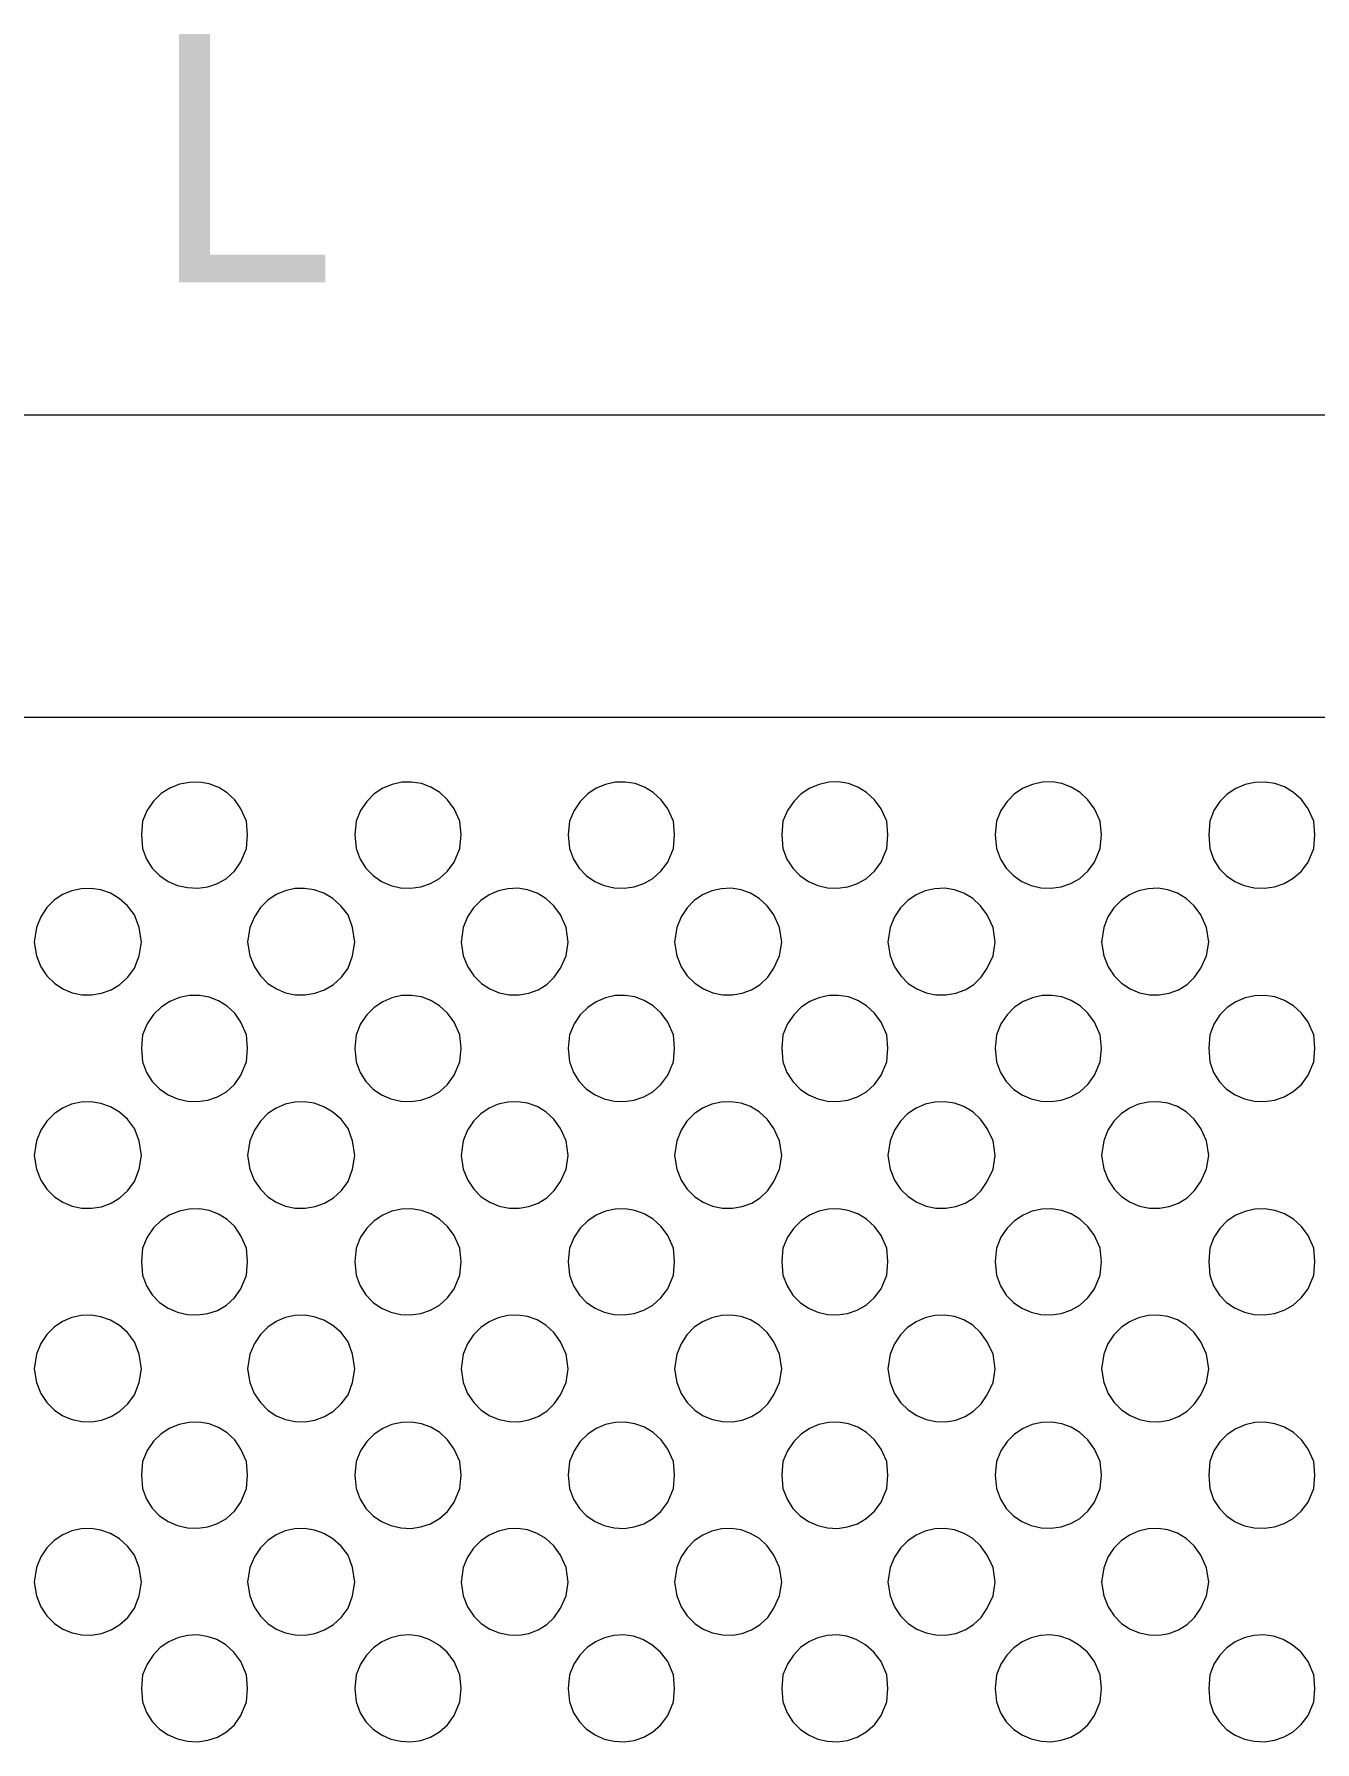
# Model space of a CAD drawing. Extents: x 0 to 243, y -13 to 276.
# Drawn here: x 154.65 to 184.38, y 236.25 to 275.91 of the extents above; entities that cross this region are included whole.
import ezdxf

# ---------------------------------------------------------------- set-up
doc = ezdxf.new("R2010")
doc.units = 0
doc.layers.add('GEOMETRY', color=7, linetype='Continuous')
doc.layers.add('TEXT', color=7, linetype='Continuous')

msp = doc.modelspace()

# ---------------------------------------------------------------- linework, layer by layer
at = {"layer": 'GEOMETRY', "lineweight": 13}
for points in [[(88.77, 267.067), (238.379, 267.067)], [(238.38, 110.427), (238.38, 260.038), (88.77, 260.038)]]:
    msp.add_lwpolyline(points, dxfattribs=at)
for points in [[(159.602, 257.313), (159.577, 257.628), (159.446, 257.916), (159.306, 258.125), (159.132, 258.291), (158.933, 258.415), (158.714, 258.497), (158.485, 258.536), (158.251, 258.533), (158.02, 258.488), (157.799, 258.4), (157.596, 258.271), (157.418, 258.098), (157.271, 257.884), (157.164, 257.628), (157.138, 257.313), (157.164, 256.999), (157.255, 256.751), (157.389, 256.541), (157.559, 256.368), (157.757, 256.234), (157.975, 256.141), (158.207, 256.088), (158.444, 256.076), (158.679, 256.108), (158.904, 256.184), (159.112, 256.304), (159.295, 256.471), (159.446, 256.684), (159.577, 256.999), (159.602, 257.313)], [(164.558, 257.312), (164.532, 257.628), (164.4, 257.916), (164.245, 258.13), (164.063, 258.299), (163.858, 258.424), (163.639, 258.504), (163.411, 258.54), (163.182, 258.534), (162.956, 258.486), (162.741, 258.395), (162.544, 258.264), (162.37, 258.091), (162.227, 257.879), (162.12, 257.628), (162.093, 257.312), (162.12, 257), (162.213, 256.751), (162.347, 256.54), (162.515, 256.367), (162.711, 256.233), (162.926, 256.139), (163.155, 256.086), (163.389, 256.075), (163.622, 256.107), (163.847, 256.183), (164.056, 256.304), (164.243, 256.47), (164.4, 256.683), (164.532, 257), (164.558, 257.312)], [(169.512, 257.312), (169.486, 257.628), (169.355, 257.916), (169.201, 258.13), (169.019, 258.299), (168.815, 258.423), (168.596, 258.503), (168.368, 258.54), (168.138, 258.534), (167.912, 258.486), (167.697, 258.396), (167.499, 258.264), (167.325, 258.092), (167.181, 257.88), (167.074, 257.628), (167.047, 257.312), (167.074, 256.999), (167.168, 256.75), (167.302, 256.539), (167.471, 256.366), (167.666, 256.233), (167.882, 256.139), (168.111, 256.086), (168.345, 256.076), (168.578, 256.108), (168.803, 256.183), (169.012, 256.304), (169.198, 256.47), (169.355, 256.683), (169.486, 256.999), (169.512, 257.312)], [(174.467, 257.312), (174.441, 257.628), (174.309, 257.916), (174.155, 258.13), (173.973, 258.299), (173.769, 258.423), (173.55, 258.504), (173.323, 258.541), (173.093, 258.535), (172.867, 258.486), (172.652, 258.396), (172.454, 258.264), (172.28, 258.092), (172.137, 257.88), (172.029, 257.628), (172.003, 257.312), (172.029, 256.999), (172.123, 256.75), (172.257, 256.539), (172.425, 256.367), (172.621, 256.233), (172.837, 256.139), (173.065, 256.087), (173.3, 256.076), (173.533, 256.108), (173.757, 256.184), (173.966, 256.304), (174.153, 256.47), (174.309, 256.683), (174.441, 256.999), (174.467, 257.312)], [(179.422, 257.312), (179.397, 257.628), (179.265, 257.916), (179.11, 258.13), (178.927, 258.299), (178.723, 258.424), (178.504, 258.504), (178.276, 258.541), (178.046, 258.535), (177.821, 258.486), (177.606, 258.396), (177.408, 258.264), (177.235, 258.092), (177.091, 257.88), (176.984, 257.628), (176.958, 257.312), (176.984, 256.999), (177.077, 256.75), (177.211, 256.539), (177.38, 256.367), (177.575, 256.233), (177.791, 256.139), (178.019, 256.087), (178.254, 256.076), (178.487, 256.108), (178.711, 256.184), (178.921, 256.304), (179.107, 256.47), (179.265, 256.683), (179.397, 256.999), (179.422, 257.312)], [(184.377, 257.313), (184.351, 257.628), (184.22, 257.916), (184.066, 258.132), (183.882, 258.301), (183.675, 258.425), (183.452, 258.504), (183.22, 258.54), (182.986, 258.532), (182.757, 258.482), (182.541, 258.39), (182.343, 258.258), (182.172, 258.087), (182.035, 257.876), (181.938, 257.628), (181.913, 257.313), (181.938, 256.999), (182.027, 256.748), (182.159, 256.536), (182.327, 256.363), (182.523, 256.23), (182.74, 256.137), (182.97, 256.086), (183.206, 256.076), (183.441, 256.109), (183.667, 256.186), (183.877, 256.306), (184.064, 256.472), (184.22, 256.683), (184.351, 256.999), (184.377, 257.313)], [(157.138, 254.823), (157.086, 255.164), (156.981, 255.453), (156.815, 255.666), (156.625, 255.833), (156.417, 255.956), (156.196, 256.035), (155.969, 256.071), (155.741, 256.064), (155.519, 256.016), (155.309, 255.926), (155.116, 255.795), (154.946, 255.624), (154.806, 255.414), (154.7, 255.164), (154.648, 254.823), (154.7, 254.507), (154.805, 254.253), (154.946, 254.039), (155.118, 253.867), (155.315, 253.736), (155.529, 253.647), (155.754, 253.601), (155.985, 253.597), (156.213, 253.635), (156.434, 253.716), (156.639, 253.841), (156.824, 254.008), (156.981, 254.219), (157.086, 254.507), (157.138, 254.823)], [(162.093, 254.824), (162.04, 255.164), (161.936, 255.453), (161.77, 255.666), (161.58, 255.833), (161.371, 255.956), (161.15, 256.035), (160.923, 256.071), (160.696, 256.065), (160.474, 256.017), (160.264, 255.927), (160.071, 255.796), (159.901, 255.625), (159.761, 255.414), (159.655, 255.164), (159.602, 254.824), (159.655, 254.507), (159.76, 254.252), (159.901, 254.039), (160.073, 253.866), (160.27, 253.736), (160.484, 253.647), (160.709, 253.601), (160.939, 253.597), (161.167, 253.636), (161.388, 253.717), (161.594, 253.842), (161.779, 254.009), (161.936, 254.22), (162.04, 254.507), (162.093, 254.824)], [(167.047, 254.824), (166.995, 255.164), (166.864, 255.453), (166.709, 255.669), (166.526, 255.838), (166.322, 255.961), (166.103, 256.039), (165.876, 256.073), (165.647, 256.063), (165.424, 256.012), (165.211, 255.921), (165.017, 255.789), (164.848, 255.618), (164.71, 255.41), (164.609, 255.164), (164.558, 254.824), (164.609, 254.507), (164.712, 254.252), (164.855, 254.038), (165.029, 253.865), (165.228, 253.735), (165.445, 253.646), (165.673, 253.6), (165.905, 253.596), (166.132, 253.635), (166.349, 253.717), (166.548, 253.841), (166.723, 254.009), (166.864, 254.22), (166.995, 254.507), (167.047, 254.824)], [(172.003, 254.824), (171.951, 255.164), (171.82, 255.453), (171.664, 255.669), (171.481, 255.838), (171.276, 255.961), (171.057, 256.039), (170.83, 256.073), (170.602, 256.064), (170.378, 256.013), (170.166, 255.921), (169.972, 255.789), (169.803, 255.618), (169.665, 255.41), (169.565, 255.164), (169.513, 254.824), (169.565, 254.507), (169.667, 254.253), (169.809, 254.039), (169.983, 253.867), (170.182, 253.736), (170.399, 253.647), (170.626, 253.601), (170.858, 253.597), (171.086, 253.635), (171.303, 253.717), (171.502, 253.841), (171.677, 254.009), (171.82, 254.22), (171.951, 254.507), (172.003, 254.824)], [(176.958, 254.822), (176.906, 255.164), (176.774, 255.453), (176.619, 255.669), (176.436, 255.838), (176.232, 255.961), (176.013, 256.039), (175.785, 256.073), (175.556, 256.063), (175.332, 256.012), (175.12, 255.921), (174.926, 255.789), (174.757, 255.618), (174.619, 255.41), (174.52, 255.164), (174.468, 254.822), (174.52, 254.507), (174.621, 254.252), (174.763, 254.039), (174.937, 253.866), (175.136, 253.736), (175.353, 253.647), (175.581, 253.6), (175.813, 253.596), (176.041, 253.635), (176.258, 253.716), (176.458, 253.84), (176.632, 254.008), (176.774, 254.219), (176.906, 254.507), (176.958, 254.822)], [(181.913, 254.822), (181.86, 255.164), (181.728, 255.453), (181.573, 255.669), (181.39, 255.838), (181.186, 255.961), (180.967, 256.039), (180.74, 256.073), (180.511, 256.064), (180.287, 256.013), (180.075, 255.921), (179.881, 255.789), (179.712, 255.618), (179.575, 255.41), (179.475, 255.164), (179.422, 254.822), (179.475, 254.507), (179.577, 254.253), (179.718, 254.039), (179.892, 253.867), (180.091, 253.736), (180.308, 253.647), (180.536, 253.601), (180.767, 253.597), (180.995, 253.635), (181.213, 253.717), (181.412, 253.841), (181.586, 254.009), (181.728, 254.22), (181.86, 254.507), (181.913, 254.822)], [(159.602, 252.36), (159.577, 252.673), (159.446, 252.961), (159.305, 253.171), (159.131, 253.339), (158.931, 253.463), (158.713, 253.545), (158.483, 253.584), (158.25, 253.581), (158.02, 253.535), (157.8, 253.447), (157.597, 253.316), (157.419, 253.144), (157.272, 252.929), (157.164, 252.673), (157.138, 252.36), (157.164, 252.045), (157.255, 251.797), (157.389, 251.586), (157.559, 251.413), (157.757, 251.279), (157.976, 251.185), (158.208, 251.132), (158.445, 251.121), (158.68, 251.153), (158.905, 251.229), (159.113, 251.349), (159.296, 251.516), (159.446, 251.731), (159.577, 252.045), (159.602, 252.36)], [(164.558, 252.359), (164.532, 252.673), (164.4, 252.963), (164.244, 253.177), (164.06, 253.346), (163.855, 253.47), (163.636, 253.55), (163.408, 253.586), (163.179, 253.58), (162.954, 253.531), (162.739, 253.44), (162.543, 253.308), (162.37, 253.136), (162.227, 252.924), (162.12, 252.673), (162.093, 252.359), (162.12, 252.045), (162.215, 251.796), (162.35, 251.585), (162.519, 251.411), (162.714, 251.277), (162.928, 251.183), (163.156, 251.13), (163.389, 251.12), (163.621, 251.152), (163.845, 251.228), (164.054, 251.349), (164.242, 251.516), (164.4, 251.73), (164.532, 252.045), (164.558, 252.359)], [(169.512, 252.359), (169.486, 252.673), (169.355, 252.963), (169.2, 253.177), (169.016, 253.346), (168.812, 253.47), (168.592, 253.55), (168.364, 253.587), (168.135, 253.58), (167.909, 253.531), (167.695, 253.44), (167.498, 253.308), (167.324, 253.136), (167.181, 252.924), (167.074, 252.673), (167.047, 252.359), (167.074, 252.045), (167.168, 251.796), (167.303, 251.585), (167.472, 251.411), (167.668, 251.277), (167.883, 251.183), (168.111, 251.13), (168.345, 251.12), (168.578, 251.152), (168.802, 251.228), (169.011, 251.349), (169.198, 251.516), (169.355, 251.73), (169.486, 252.045), (169.512, 252.359)], [(174.467, 252.359), (174.441, 252.673), (174.309, 252.961), (174.155, 253.176), (173.972, 253.345), (173.768, 253.47), (173.549, 253.55), (173.322, 253.587), (173.092, 253.581), (172.866, 253.532), (172.652, 253.441), (172.454, 253.31), (172.28, 253.137), (172.137, 252.925), (172.029, 252.673), (172.003, 252.359), (172.029, 252.045), (172.123, 251.796), (172.258, 251.584), (172.427, 251.411), (172.622, 251.277), (172.838, 251.183), (173.066, 251.131), (173.3, 251.12), (173.533, 251.152), (173.757, 251.229), (173.966, 251.35), (174.153, 251.516), (174.309, 251.73), (174.441, 252.045), (174.467, 252.359)], [(179.422, 252.36), (179.397, 252.673), (179.265, 252.961), (179.109, 253.175), (178.926, 253.345), (178.722, 253.469), (178.503, 253.55), (178.275, 253.586), (178.046, 253.58), (177.82, 253.531), (177.606, 253.441), (177.408, 253.309), (177.235, 253.137), (177.091, 252.924), (176.984, 252.673), (176.958, 252.36), (176.984, 252.045), (177.078, 251.796), (177.213, 251.584), (177.381, 251.411), (177.577, 251.277), (177.792, 251.183), (178.021, 251.13), (178.255, 251.12), (178.487, 251.152), (178.712, 251.228), (178.921, 251.349), (179.107, 251.516), (179.265, 251.73), (179.397, 252.045), (179.422, 252.36)], [(184.377, 252.36), (184.351, 252.673), (184.22, 252.961), (184.066, 253.177), (183.882, 253.347), (183.675, 253.471), (183.452, 253.55), (183.22, 253.585), (182.986, 253.577), (182.757, 253.527), (182.541, 253.436), (182.344, 253.304), (182.173, 253.132), (182.035, 252.921), (181.938, 252.673), (181.913, 252.36), (181.938, 252.045), (182.028, 251.794), (182.16, 251.581), (182.328, 251.408), (182.524, 251.275), (182.741, 251.182), (182.971, 251.13), (183.207, 251.121), (183.442, 251.154), (183.667, 251.231), (183.877, 251.352), (184.064, 251.518), (184.22, 251.731), (184.351, 252.045), (184.377, 252.36)], [(157.138, 249.869), (157.086, 250.208), (156.981, 250.498), (156.816, 250.71), (156.626, 250.878), (156.418, 251), (156.196, 251.079), (155.969, 251.115), (155.741, 251.108), (155.518, 251.06), (155.307, 250.97), (155.114, 250.839), (154.944, 250.668), (154.805, 250.458), (154.7, 250.208), (154.648, 249.869), (154.7, 249.554), (154.804, 249.299), (154.945, 249.085), (155.117, 248.912), (155.314, 248.781), (155.528, 248.693), (155.754, 248.646), (155.984, 248.642), (156.213, 248.68), (156.434, 248.762), (156.64, 248.886), (156.824, 249.054), (156.981, 249.265), (157.086, 249.554), (157.138, 249.869)], [(162.093, 249.869), (162.04, 250.208), (161.936, 250.498), (161.771, 250.711), (161.58, 250.878), (161.372, 251.001), (161.151, 251.08), (160.924, 251.116), (160.696, 251.109), (160.474, 251.061), (160.263, 250.971), (160.07, 250.84), (159.9, 250.669), (159.76, 250.458), (159.655, 250.208), (159.602, 249.869), (159.655, 249.554), (159.759, 249.299), (159.9, 249.085), (160.072, 248.912), (160.269, 248.782), (160.483, 248.693), (160.709, 248.646), (160.939, 248.642), (161.168, 248.681), (161.388, 248.762), (161.594, 248.887), (161.779, 249.054), (161.936, 249.265), (162.04, 249.554), (162.093, 249.869)], [(167.047, 249.869), (166.995, 250.208), (166.864, 250.498), (166.71, 250.714), (166.527, 250.883), (166.322, 251.005), (166.103, 251.083), (165.876, 251.117), (165.647, 251.108), (165.423, 251.057), (165.21, 250.965), (165.016, 250.833), (164.847, 250.662), (164.709, 250.454), (164.609, 250.208), (164.558, 249.869), (164.609, 249.554), (164.712, 249.298), (164.853, 249.084), (165.027, 248.912), (165.227, 248.781), (165.445, 248.693), (165.673, 248.646), (165.905, 248.643), (166.133, 248.681), (166.35, 248.763), (166.549, 248.887), (166.723, 249.055), (166.864, 249.265), (166.995, 249.554), (167.047, 249.869)], [(172.003, 249.869), (171.951, 250.208), (171.82, 250.498), (171.664, 250.714), (171.481, 250.883), (171.277, 251.006), (171.057, 251.083), (170.83, 251.117), (170.601, 251.108), (170.378, 251.057), (170.165, 250.965), (169.971, 250.833), (169.802, 250.663), (169.664, 250.454), (169.565, 250.208), (169.513, 249.869), (169.565, 249.554), (169.666, 249.299), (169.808, 249.085), (169.981, 248.912), (170.181, 248.781), (170.398, 248.693), (170.626, 248.646), (170.858, 248.642), (171.087, 248.681), (171.304, 248.762), (171.504, 248.887), (171.678, 249.054), (171.82, 249.265), (171.951, 249.554), (172.003, 249.869)], [(176.958, 249.869), (176.906, 250.208), (176.774, 250.498), (176.619, 250.714), (176.436, 250.883), (176.232, 251.005), (176.012, 251.083), (175.785, 251.117), (175.556, 251.108), (175.331, 251.057), (175.119, 250.965), (174.925, 250.833), (174.756, 250.662), (174.619, 250.454), (174.52, 250.208), (174.468, 249.869), (174.52, 249.554), (174.62, 249.299), (174.761, 249.085), (174.935, 248.913), (175.135, 248.782), (175.352, 248.693), (175.581, 248.647), (175.813, 248.643), (176.042, 248.681), (176.259, 248.763), (176.459, 248.887), (176.633, 249.054), (176.774, 249.265), (176.906, 249.554), (176.958, 249.869)], [(181.913, 249.869), (181.86, 250.208), (181.728, 250.498), (181.573, 250.714), (181.39, 250.883), (181.186, 251.006), (180.967, 251.084), (180.739, 251.118), (180.511, 251.109), (180.287, 251.058), (180.074, 250.966), (179.881, 250.834), (179.712, 250.663), (179.574, 250.454), (179.475, 250.208), (179.422, 249.869), (179.475, 249.555), (179.576, 249.3), (179.717, 249.085), (179.891, 248.913), (180.09, 248.782), (180.307, 248.693), (180.536, 248.647), (180.768, 248.642), (180.996, 248.681), (181.214, 248.762), (181.413, 248.887), (181.587, 249.054), (181.728, 249.265), (181.86, 249.555), (181.913, 249.869)], [(159.602, 247.404), (159.577, 247.718), (159.446, 248.005), (159.305, 248.216), (159.131, 248.383), (158.931, 248.507), (158.713, 248.589), (158.484, 248.628), (158.25, 248.625), (158.02, 248.579), (157.799, 248.492), (157.597, 248.361), (157.418, 248.189), (157.272, 247.975), (157.164, 247.718), (157.138, 247.404), (157.164, 247.089), (157.255, 246.842), (157.389, 246.631), (157.559, 246.458), (157.757, 246.324), (157.976, 246.23), (158.208, 246.177), (158.445, 246.166), (158.68, 246.198), (158.905, 246.273), (159.113, 246.394), (159.296, 246.561), (159.446, 246.775), (159.577, 247.089), (159.602, 247.404)], [(164.558, 247.404), (164.532, 247.718), (164.4, 248.008), (164.244, 248.222), (164.061, 248.391), (163.856, 248.515), (163.637, 248.595), (163.409, 248.631), (163.179, 248.624), (162.954, 248.575), (162.739, 248.484), (162.542, 248.353), (162.369, 248.18), (162.227, 247.969), (162.12, 247.718), (162.093, 247.404), (162.12, 247.09), (162.215, 246.841), (162.35, 246.63), (162.518, 246.457), (162.713, 246.323), (162.928, 246.229), (163.156, 246.176), (163.389, 246.166), (163.621, 246.198), (163.846, 246.274), (164.055, 246.395), (164.242, 246.561), (164.4, 246.775), (164.532, 247.09), (164.558, 247.404)], [(169.512, 247.404), (169.486, 247.718), (169.355, 248.008), (169.2, 248.222), (169.017, 248.39), (168.812, 248.515), (168.592, 248.594), (168.365, 248.631), (168.135, 248.624), (167.909, 248.575), (167.695, 248.485), (167.497, 248.353), (167.324, 248.181), (167.181, 247.969), (167.074, 247.718), (167.047, 247.404), (167.074, 247.09), (167.169, 246.841), (167.304, 246.629), (167.473, 246.456), (167.668, 246.323), (167.883, 246.229), (168.111, 246.176), (168.344, 246.166), (168.576, 246.198), (168.8, 246.274), (169.01, 246.395), (169.197, 246.562), (169.355, 246.775), (169.486, 247.09), (169.512, 247.404)], [(174.467, 247.404), (174.441, 247.717), (174.309, 248.007), (174.154, 248.222), (173.971, 248.39), (173.767, 248.514), (173.547, 248.594), (173.319, 248.631), (173.09, 248.624), (172.864, 248.575), (172.65, 248.485), (172.453, 248.353), (172.279, 248.181), (172.136, 247.969), (172.029, 247.717), (172.003, 247.404), (172.029, 247.089), (172.124, 246.841), (172.259, 246.629), (172.428, 246.456), (172.623, 246.322), (172.838, 246.229), (173.066, 246.176), (173.299, 246.166), (173.531, 246.198), (173.755, 246.274), (173.964, 246.395), (174.151, 246.562), (174.309, 246.774), (174.441, 247.089), (174.467, 247.404)], [(179.422, 247.404), (179.397, 247.717), (179.265, 248.007), (179.109, 248.222), (178.925, 248.391), (178.72, 248.515), (178.501, 248.595), (178.273, 248.631), (178.043, 248.624), (177.818, 248.576), (177.604, 248.485), (177.407, 248.353), (177.233, 248.181), (177.09, 247.969), (176.984, 247.717), (176.958, 247.404), (176.984, 247.089), (177.079, 246.841), (177.214, 246.629), (177.383, 246.456), (177.578, 246.323), (177.793, 246.229), (178.02, 246.176), (178.253, 246.166), (178.485, 246.198), (178.709, 246.275), (178.919, 246.396), (179.106, 246.562), (179.265, 246.775), (179.397, 247.089), (179.422, 247.404)], [(184.377, 247.404), (184.351, 247.717), (184.22, 248.007), (184.066, 248.223), (183.882, 248.392), (183.675, 248.515), (183.451, 248.594), (183.219, 248.629), (182.985, 248.621), (182.756, 248.571), (182.539, 248.48), (182.342, 248.348), (182.171, 248.176), (182.034, 247.966), (181.938, 247.717), (181.913, 247.404), (181.938, 247.089), (182.028, 246.839), (182.161, 246.626), (182.329, 246.453), (182.525, 246.32), (182.741, 246.227), (182.971, 246.175), (183.207, 246.166), (183.441, 246.199), (183.667, 246.276), (183.876, 246.397), (184.063, 246.564), (184.22, 246.775), (184.351, 247.089), (184.377, 247.404)], [(157.138, 244.914), (157.086, 245.253), (156.981, 245.542), (156.816, 245.755), (156.626, 245.922), (156.418, 246.045), (156.197, 246.125), (155.969, 246.161), (155.742, 246.154), (155.519, 246.106), (155.308, 246.016), (155.115, 245.885), (154.945, 245.714), (154.805, 245.503), (154.7, 245.253), (154.648, 244.914), (154.7, 244.599), (154.804, 244.344), (154.945, 244.131), (155.117, 243.958), (155.313, 243.827), (155.527, 243.738), (155.752, 243.692), (155.983, 243.687), (156.211, 243.725), (156.432, 243.807), (156.638, 243.931), (156.824, 244.099), (156.981, 244.31), (157.086, 244.599), (157.138, 244.914)], [(162.093, 244.914), (162.04, 245.253), (161.936, 245.542), (161.771, 245.755), (161.581, 245.922), (161.372, 246.045), (161.151, 246.124), (160.924, 246.161), (160.696, 246.154), (160.474, 246.106), (160.263, 246.016), (160.07, 245.885), (159.9, 245.714), (159.76, 245.503), (159.655, 245.253), (159.602, 244.914), (159.655, 244.599), (159.759, 244.344), (159.9, 244.13), (160.072, 243.958), (160.268, 243.827), (160.482, 243.738), (160.707, 243.692), (160.938, 243.687), (161.166, 243.726), (161.387, 243.807), (161.593, 243.931), (161.778, 244.099), (161.936, 244.31), (162.04, 244.599), (162.093, 244.914)], [(167.047, 244.914), (166.995, 245.253), (166.864, 245.542), (166.71, 245.758), (166.527, 245.927), (166.323, 246.05), (166.104, 246.128), (165.876, 246.162), (165.647, 246.153), (165.423, 246.102), (165.211, 246.01), (165.017, 245.878), (164.847, 245.707), (164.709, 245.499), (164.609, 245.253), (164.558, 244.914), (164.609, 244.599), (164.711, 244.344), (164.853, 244.13), (165.027, 243.958), (165.226, 243.827), (165.443, 243.738), (165.671, 243.692), (165.903, 243.688), (166.131, 243.727), (166.349, 243.808), (166.548, 243.932), (166.722, 244.1), (166.864, 244.31), (166.995, 244.599), (167.047, 244.914)], [(172.003, 244.914), (171.951, 245.253), (171.82, 245.542), (171.664, 245.758), (171.481, 245.927), (171.277, 246.05), (171.058, 246.128), (170.831, 246.162), (170.602, 246.153), (170.378, 246.102), (170.166, 246.01), (169.972, 245.879), (169.802, 245.708), (169.665, 245.499), (169.565, 245.253), (169.513, 244.914), (169.565, 244.599), (169.666, 244.344), (169.807, 244.131), (169.981, 243.958), (170.18, 243.827), (170.397, 243.739), (170.625, 243.692), (170.857, 243.688), (171.085, 243.726), (171.303, 243.807), (171.502, 243.932), (171.677, 244.099), (171.82, 244.31), (171.951, 244.599), (172.003, 244.914)], [(176.958, 244.914), (176.906, 245.253), (176.774, 245.542), (176.619, 245.758), (176.437, 245.927), (176.232, 246.05), (176.013, 246.128), (175.786, 246.162), (175.556, 246.153), (175.332, 246.102), (175.12, 246.01), (174.925, 245.878), (174.756, 245.707), (174.619, 245.499), (174.52, 245.253), (174.468, 244.914), (174.52, 244.6), (174.621, 244.345), (174.761, 244.131), (174.935, 243.959), (175.134, 243.828), (175.351, 243.739), (175.58, 243.692), (175.812, 243.688), (176.04, 243.726), (176.258, 243.807), (176.457, 243.932), (176.632, 244.099), (176.774, 244.31), (176.906, 244.6), (176.958, 244.914)], [(181.913, 244.914), (181.86, 245.253), (181.728, 245.542), (181.573, 245.758), (181.391, 245.927), (181.187, 246.05), (180.967, 246.128), (180.74, 246.162), (180.511, 246.153), (180.287, 246.102), (180.074, 246.01), (179.88, 245.878), (179.711, 245.708), (179.574, 245.499), (179.475, 245.253), (179.422, 244.914), (179.475, 244.6), (179.576, 244.345), (179.716, 244.131), (179.89, 243.959), (180.089, 243.828), (180.306, 243.739), (180.534, 243.692), (180.766, 243.688), (180.994, 243.726), (181.212, 243.807), (181.412, 243.932), (181.586, 244.099), (181.728, 244.31), (181.86, 244.6), (181.913, 244.914)], [(159.602, 242.449), (159.577, 242.763), (159.446, 243.053), (159.304, 243.263), (159.129, 243.43), (158.929, 243.554), (158.711, 243.635), (158.481, 243.674), (158.248, 243.67), (158.018, 243.624), (157.798, 243.536), (157.595, 243.405), (157.417, 243.233), (157.271, 243.019), (157.164, 242.763), (157.138, 242.449), (157.164, 242.135), (157.255, 241.888), (157.389, 241.678), (157.558, 241.505), (157.756, 241.371), (157.975, 241.277), (158.207, 241.224), (158.444, 241.213), (158.679, 241.244), (158.905, 241.32), (159.113, 241.44), (159.296, 241.607), (159.446, 241.82), (159.577, 242.135), (159.602, 242.449)], [(164.558, 242.448), (164.532, 242.762), (164.4, 243.052), (164.245, 243.267), (164.062, 243.436), (163.857, 243.56), (163.638, 243.64), (163.41, 243.676), (163.18, 243.669), (162.954, 243.621), (162.74, 243.53), (162.542, 243.398), (162.369, 243.226), (162.226, 243.014), (162.12, 242.762), (162.093, 242.448), (162.12, 242.134), (162.214, 241.886), (162.349, 241.675), (162.518, 241.502), (162.713, 241.368), (162.928, 241.274), (163.156, 241.221), (163.389, 241.211), (163.622, 241.243), (163.846, 241.319), (164.055, 241.44), (164.242, 241.606), (164.4, 241.819), (164.532, 242.134), (164.558, 242.448)], [(169.512, 242.449), (169.486, 242.762), (169.355, 243.052), (169.201, 243.266), (169.018, 243.435), (168.814, 243.559), (168.594, 243.639), (168.366, 243.676), (168.136, 243.669), (167.91, 243.621), (167.695, 243.53), (167.498, 243.399), (167.324, 243.226), (167.181, 243.014), (167.074, 242.762), (167.047, 242.449), (167.074, 242.134), (167.169, 241.886), (167.304, 241.675), (167.473, 241.502), (167.668, 241.368), (167.883, 241.274), (168.111, 241.221), (168.345, 241.211), (168.578, 241.243), (168.802, 241.319), (169.011, 241.44), (169.198, 241.606), (169.355, 241.819), (169.486, 242.134), (169.512, 242.449)], [(174.467, 242.449), (174.441, 242.762), (174.309, 243.052), (174.155, 243.266), (173.972, 243.435), (173.768, 243.559), (173.549, 243.639), (173.321, 243.676), (173.091, 243.669), (172.865, 243.621), (172.65, 243.53), (172.453, 243.399), (172.279, 243.226), (172.136, 243.014), (172.029, 242.762), (172.003, 242.449), (172.029, 242.134), (172.124, 241.886), (172.259, 241.675), (172.428, 241.502), (172.623, 241.368), (172.838, 241.274), (173.066, 241.221), (173.3, 241.211), (173.532, 241.243), (173.757, 241.319), (173.965, 241.44), (174.152, 241.607), (174.309, 241.82), (174.441, 242.134), (174.467, 242.449)], [(179.422, 242.449), (179.397, 242.762), (179.265, 243.052), (179.109, 243.267), (178.925, 243.436), (178.72, 243.56), (178.501, 243.64), (178.273, 243.676), (178.043, 243.669), (177.818, 243.621), (177.604, 243.53), (177.407, 243.398), (177.233, 243.226), (177.09, 243.014), (176.984, 242.762), (176.958, 242.449), (176.984, 242.134), (177.078, 241.886), (177.213, 241.675), (177.382, 241.502), (177.578, 241.368), (177.793, 241.275), (178.021, 241.222), (178.254, 241.212), (178.487, 241.244), (178.711, 241.32), (178.92, 241.441), (179.107, 241.607), (179.265, 241.82), (179.397, 242.134), (179.422, 242.449)], [(184.377, 242.449), (184.351, 242.762), (184.22, 243.052), (184.066, 243.268), (183.882, 243.437), (183.675, 243.56), (183.451, 243.639), (183.219, 243.674), (182.985, 243.666), (182.756, 243.616), (182.539, 243.525), (182.342, 243.393), (182.171, 243.221), (182.034, 243.011), (181.938, 242.762), (181.913, 242.449), (181.938, 242.134), (182.028, 241.884), (182.161, 241.672), (182.329, 241.499), (182.525, 241.365), (182.741, 241.273), (182.971, 241.221), (183.207, 241.212), (183.441, 241.245), (183.667, 241.322), (183.876, 241.443), (184.063, 241.609), (184.22, 241.82), (184.351, 242.134), (184.377, 242.449)], [(157.138, 239.958), (157.086, 240.3), (156.981, 240.587), (156.816, 240.8), (156.626, 240.967), (156.418, 241.09), (156.197, 241.17), (155.97, 241.206), (155.742, 241.199), (155.52, 241.151), (155.31, 241.061), (155.116, 240.931), (154.946, 240.76), (154.806, 240.55), (154.7, 240.3), (154.648, 239.958), (154.7, 239.644), (154.804, 239.389), (154.945, 239.176), (155.117, 239.003), (155.313, 238.872), (155.527, 238.783), (155.752, 238.737), (155.983, 238.732), (156.211, 238.77), (156.432, 238.851), (156.638, 238.975), (156.824, 239.143), (156.981, 239.354), (157.086, 239.644), (157.138, 239.958)], [(162.093, 239.958), (162.04, 240.3), (161.936, 240.587), (161.771, 240.8), (161.581, 240.967), (161.373, 241.09), (161.152, 241.17), (160.925, 241.206), (160.697, 241.199), (160.475, 241.151), (160.265, 241.061), (160.071, 240.931), (159.901, 240.76), (159.761, 240.55), (159.655, 240.3), (159.602, 239.958), (159.655, 239.644), (159.759, 239.389), (159.9, 239.175), (160.072, 239.003), (160.268, 238.872), (160.482, 238.783), (160.707, 238.737), (160.938, 238.732), (161.166, 238.77), (161.387, 238.851), (161.593, 238.976), (161.778, 239.143), (161.936, 239.354), (162.04, 239.644), (162.093, 239.958)], [(167.047, 239.958), (166.995, 240.3), (166.864, 240.587), (166.71, 240.803), (166.527, 240.972), (166.323, 241.095), (166.104, 241.173), (165.877, 241.207), (165.648, 241.198), (165.425, 241.147), (165.212, 241.056), (165.018, 240.924), (164.848, 240.754), (164.71, 240.545), (164.609, 240.3), (164.558, 239.958), (164.609, 239.644), (164.711, 239.389), (164.853, 239.175), (165.027, 239.003), (165.226, 238.872), (165.443, 238.783), (165.671, 238.737), (165.903, 238.733), (166.131, 238.771), (166.349, 238.852), (166.548, 238.977), (166.722, 239.144), (166.864, 239.354), (166.995, 239.644), (167.047, 239.958)], [(172.003, 239.958), (171.951, 240.3), (171.82, 240.587), (171.665, 240.803), (171.482, 240.972), (171.277, 241.095), (171.059, 241.173), (170.831, 241.207), (170.603, 241.199), (170.379, 241.148), (170.167, 241.056), (169.973, 240.925), (169.803, 240.754), (169.665, 240.546), (169.565, 240.3), (169.513, 239.958), (169.565, 239.645), (169.666, 239.39), (169.808, 239.176), (169.981, 239.004), (170.18, 238.873), (170.397, 238.784), (170.625, 238.737), (170.857, 238.733), (171.085, 238.771), (171.303, 238.852), (171.502, 238.977), (171.677, 239.144), (171.82, 239.355), (171.951, 239.645), (172.003, 239.958)], [(176.958, 239.958), (176.906, 240.3), (176.774, 240.587), (176.619, 240.803), (176.437, 240.972), (176.233, 241.095), (176.014, 241.173), (175.786, 241.207), (175.557, 241.198), (175.333, 241.147), (175.121, 241.056), (174.926, 240.924), (174.757, 240.754), (174.619, 240.545), (174.52, 240.3), (174.468, 239.958), (174.52, 239.645), (174.621, 239.39), (174.761, 239.176), (174.935, 239.004), (175.134, 238.873), (175.351, 238.784), (175.58, 238.737), (175.812, 238.733), (176.04, 238.771), (176.258, 238.852), (176.457, 238.977), (176.632, 239.144), (176.774, 239.355), (176.906, 239.645), (176.958, 239.958)], [(181.913, 239.958), (181.86, 240.298), (181.728, 240.587), (181.573, 240.803), (181.391, 240.973), (181.187, 241.096), (180.967, 241.174), (180.74, 241.208), (180.511, 241.199), (180.287, 241.148), (180.074, 241.056), (179.88, 240.924), (179.711, 240.753), (179.574, 240.544), (179.475, 240.298), (179.422, 239.958), (179.475, 239.645), (179.576, 239.39), (179.716, 239.176), (179.89, 239.004), (180.089, 238.873), (180.306, 238.784), (180.534, 238.737), (180.766, 238.733), (180.994, 238.771), (181.212, 238.852), (181.412, 238.977), (181.586, 239.144), (181.728, 239.355), (181.86, 239.645), (181.913, 239.958)], [(159.602, 237.494), (159.577, 237.808), (159.446, 238.123), (159.283, 238.338), (159.094, 238.505), (158.886, 238.627), (158.665, 238.703), (158.436, 238.736), (158.207, 238.725), (157.984, 238.672), (157.772, 238.578), (157.577, 238.443), (157.407, 238.27), (157.268, 238.058), (157.164, 237.808), (157.138, 237.494), (157.164, 237.18), (157.255, 236.933), (157.389, 236.723), (157.558, 236.55), (157.756, 236.416), (157.975, 236.322), (158.207, 236.269), (158.444, 236.257), (158.679, 236.289), (158.905, 236.365), (159.113, 236.485), (159.296, 236.652), (159.446, 236.865), (159.577, 237.18), (159.602, 237.494)], [(164.558, 237.494), (164.532, 237.807), (164.4, 238.123), (164.226, 238.341), (164.031, 238.51), (163.819, 238.631), (163.597, 238.706), (163.37, 238.737), (163.144, 238.724), (162.924, 238.669), (162.717, 238.573), (162.527, 238.438), (162.361, 238.264), (162.223, 238.054), (162.12, 237.807), (162.093, 237.494), (162.12, 237.179), (162.214, 236.931), (162.349, 236.719), (162.518, 236.546), (162.713, 236.413), (162.928, 236.319), (163.156, 236.266), (163.39, 236.256), (163.622, 236.288), (163.846, 236.364), (164.055, 236.485), (164.242, 236.651), (164.4, 236.864), (164.532, 237.179), (164.558, 237.494)], [(169.512, 237.494), (169.486, 237.807), (169.355, 238.123), (169.184, 238.339), (168.99, 238.507), (168.78, 238.629), (168.558, 238.705), (168.332, 238.737), (168.106, 238.726), (167.886, 238.672), (167.677, 238.578), (167.486, 238.443), (167.318, 238.269), (167.179, 238.056), (167.074, 237.807), (167.047, 237.494), (167.074, 237.179), (167.169, 236.931), (167.304, 236.719), (167.472, 236.546), (167.668, 236.413), (167.883, 236.319), (168.111, 236.266), (168.345, 236.256), (168.577, 236.288), (168.802, 236.364), (169.011, 236.485), (169.198, 236.652), (169.355, 236.865), (169.486, 237.179), (169.512, 237.494)], [(174.467, 237.494), (174.441, 237.807), (174.309, 238.123), (174.138, 238.339), (173.944, 238.507), (173.733, 238.629), (173.512, 238.705), (173.286, 238.737), (173.06, 238.725), (172.84, 238.671), (172.632, 238.577), (172.441, 238.442), (172.274, 238.268), (172.134, 238.056), (172.029, 237.807), (172.003, 237.494), (172.029, 237.179), (172.124, 236.931), (172.259, 236.72), (172.427, 236.547), (172.623, 236.413), (172.838, 236.319), (173.066, 236.267), (173.3, 236.256), (173.532, 236.288), (173.756, 236.364), (173.965, 236.485), (174.152, 236.652), (174.309, 236.865), (174.441, 237.179), (174.467, 237.494)], [(179.422, 237.494), (179.397, 237.807), (179.265, 238.123), (179.09, 238.341), (178.894, 238.51), (178.682, 238.631), (178.46, 238.706), (178.233, 238.737), (178.007, 238.724), (177.788, 238.669), (177.581, 238.573), (177.391, 238.438), (177.225, 238.264), (177.087, 238.054), (176.984, 237.807), (176.958, 237.494), (176.984, 237.179), (177.078, 236.931), (177.213, 236.72), (177.382, 236.547), (177.578, 236.413), (177.793, 236.32), (178.021, 236.267), (178.254, 236.257), (178.487, 236.289), (178.711, 236.365), (178.92, 236.486), (179.107, 236.652), (179.265, 236.865), (179.397, 237.179), (179.422, 237.494)], [(184.377, 237.494), (184.351, 237.808), (184.22, 238.123), (184.048, 238.34), (183.852, 238.508), (183.639, 238.629), (183.415, 238.705), (183.186, 238.736), (182.957, 238.724), (182.735, 238.669), (182.526, 238.574), (182.335, 238.439), (182.17, 238.266), (182.035, 238.055), (181.938, 237.808), (181.913, 237.494), (181.938, 237.179), (182.028, 236.929), (182.161, 236.717), (182.329, 236.544), (182.525, 236.411), (182.741, 236.318), (182.971, 236.266), (183.207, 236.257), (183.441, 236.29), (183.667, 236.367), (183.876, 236.488), (184.063, 236.654), (184.22, 236.865), (184.351, 237.179), (184.377, 237.494)]]:
    msp.add_lwpolyline(points, close=True, dxfattribs=at)

# ---------------------------------------------------------------- texts
at = {"layer": 'TEXT'}
msp.add_text('L', height=5.76, dxfattribs=at).set_placement((157.379, 270.146))

doc.saveas('drawing.dxf')
